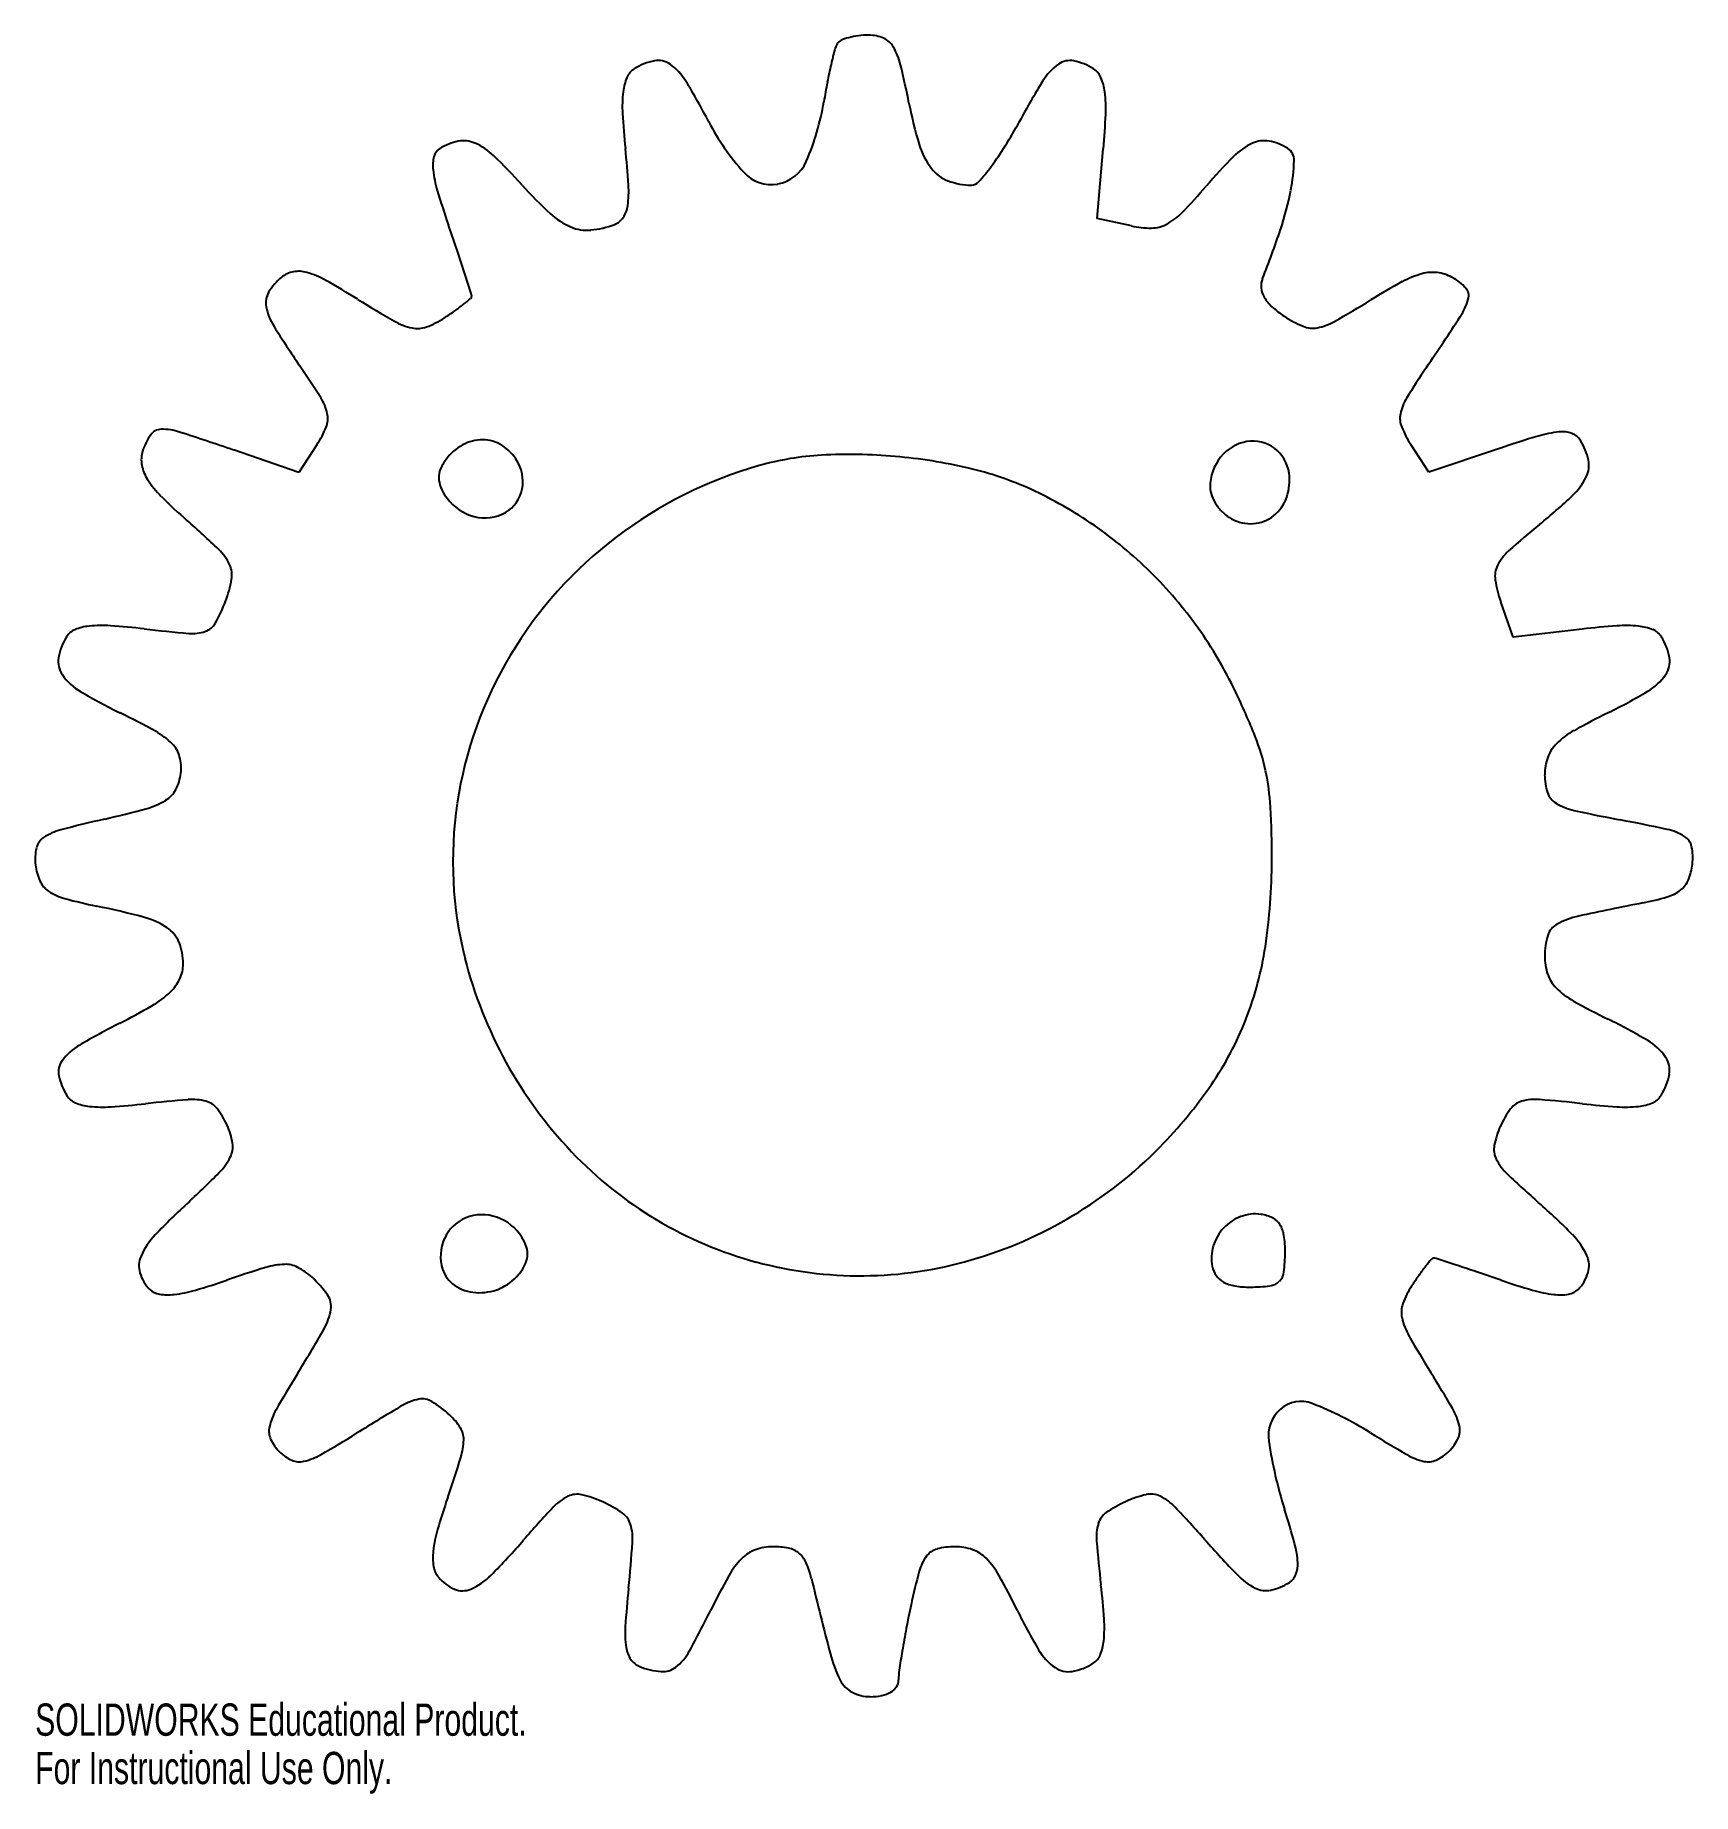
# Model space of a CAD drawing. Header units: millimetres. Extents: x 10914 to 11163, y 9060 to 9324.
import ezdxf

# ---------------------------------------------------------------- set-up
doc = ezdxf.new("R2010")
doc.units = ezdxf.units.MM
doc.styles.add('SLDTEXTSTYLE0', font='TXT', dxfattribs={"width": 0.7})

msp = doc.modelspace()

# ---------------------------------------------------------------- linework, layer by layer
at = {"color": 7, "linetype": 'Continuous', "lineweight": 25}
for p, q in [((11073.65, 9296.03), (11074.59, 9306.48)), ((10977.75, 9291.1), (10976.42, 9295.01)), ((11078.79, 9294.9), (11073.65, 9296.03)), ((10978.87, 9287.71), (10977.75, 9291.1)), ((10979.83, 9284.77), (10978.87, 9287.71)), ((10956.7, 9262.1), (10953.98, 9257.95)), ((11123.41, 9257.98), (11120.7, 9262.12)), ((10953.98, 9257.95), (10944.18, 9261.32)), ((11134, 9261.56), (11123.41, 9257.98)), ((11136.01, 9233.27), (11134.16, 9238.57)), ((11146.38, 9234.47), (11136.01, 9233.27)), ((11127.31, 9139.18), (11124.51, 9140.09)), ((11134.25, 9136.85), (11130.53, 9138.12))]:
    msp.add_line(p, q, dxfattribs=at)
for centre, radius, start, end in [((11035.75, 9321.57), 1.24, 114.2847, 149.3935), ((11038.44, 9315.61), 7.79, 105.2311, 114.2846), ((11039.09, 9313.25), 10.23, 96.8822, 105.2311), ((11039.45, 9310.27), 13.24, 90, 96.8823), ((11039.45, 9318.03), 5.47, 66.2485, 90), ((11040.38, 9320.15), 3.16, 30.4585, 66.2484), ((11114.58, 9300.61), 82.9, 165.5173, 167.0938), ((11037.57, 9320.5), 3.36, 149.3934, 165.5173), ((11034.59, 9316.75), 9.87, 13.5843, 30.4585), ((11005.83, 9316), 2.9, 122.3388, 156.6223), ((11008.97, 9311.05), 8.77, 101.0648, 122.3388), ((11007.88, 9316.64), 3.07, 54.6031, 101.0647), ((11004.72, 9312.2), 8.51, 31.1575, 54.6031), ((11111.18, 9301.39), 79.41, 167.0938, 169.0658), ((10910.03, 9286.65), 138.02, 11.1301, 13.5843), ((11072.84, 9312.15), 8.59, 125.4537, 148.3893), ((11069.59, 9316.71), 2.99, 78.7896, 125.4536), ((11068.48, 9311.14), 8.67, 57.6592, 78.7896), ((11071.59, 9316.04), 2.86, 22.9784, 57.6591), ((11021.79, 9312.87), 19.31, 173.5758, 183.3382), ((11010.01, 9314.2), 7.45, 156.6223, 173.5758), ((10915.4, 9258.2), 112.9, 27.6177, 31.1574), ((11141.86, 9295.46), 110.65, 169.0657, 170.6035), ((11170.88, 9251.8), 123.72, 148.3892, 151.6567), ((11066.78, 9314), 8.09, 6.9958, 22.9783), ((11054.76, 9312.53), 20.2, 357.5204, 6.9958), ((10994.81, 9319.79), 38.4, 336.6396, 350.6034), ((11109.85, 9325.96), 65.63, 191.1301, 196.7041), ((11116.13, 9318.37), 113.81, 183.3381, 185.9669), ((11048.13, 9327.64), 36.91, 207.6177, 221.968), ((11001.58, 9343.13), 68.65, 328.1417, 331.6567), ((10965.04, 9316.41), 110.01, 354.8188, 357.5203), ((10979.43, 9299.71), 8.04, 101.0243, 122.4087), ((10978.69, 9303.51), 4.17, 66.0648, 101.0243), ((10976.39, 9298.34), 9.83, 46.0758, 66.0647), ((11057.63, 9310.29), 11.11, 196.704, 217.4433), ((11024.09, 9329.14), 42.14, 323.0759, 328.1416), ((11101.09, 9298.37), 9.85, 114.9823, 135.1823), ((11098.71, 9303.48), 4.21, 79.9402, 114.9824), ((11098.1, 9300.08), 7.66, 57.5666, 79.9401), ((10979.56, 9303.94), 5.49, 165.7834, 186.4431), ((10976.21, 9304.79), 2.03, 122.4087, 165.7834), ((10922.01, 9241.88), 88.22, 42.0959, 46.0758), ((10862.77, 9291.89), 140.93, 3.7146, 5.967), ((11024.8, 9306.84), 5.72, 279.8359, 336.6396), ((11152.04, 9247.74), 81.68, 135.1823, 139.4377), ((11101.08, 9304.77), 2.11, 357.9789, 57.5666), ((11074.54, 9305.71), 28.67, 349.1205, 357.9788), ((10991.73, 9305.31), 17.74, 186.4431, 196.7194), ((11024.83, 9306.68), 5.57, 221.968, 279.8359), ((11053.34, 9307.01), 5.71, 217.4432, 249.1038), ((11054.82, 9310.87), 9.84, 249.1038, 270.1715), ((11054.84, 9302.42), 1.4, 270.1714, 318.7431), ((11026.17, 9327.57), 39.54, 318.7433, 323.0759), ((11106.89, 9339.9), 137.98, 196.7194, 198.9857), ((11038.05, 9346.71), 68.16, 222.0959, 227.1344), ((10988.52, 9300.06), 14.92, 351.9819, 3.7147), ((11024.43, 9356.97), 86.3, 315.9233, 319.4378), ((11055.94, 9309.28), 47.61, 341.7199, 349.1204), ((10998.93, 9304.56), 10.65, 227.1343, 246.9877), ((11000.37, 9297.64), 2.68, 290.9937, 327.2131), ((10998.88, 9298.6), 4.46, 327.2132, 351.982), ((11079.67, 9303.48), 9.4, 297.9873, 315.9234), ((10997.17, 9300.41), 6.15, 246.9877, 275.2936), ((10996.49, 9307.76), 13.52, 275.2937, 290.9936), ((11081.62, 9307.8), 13.21, 257.6125, 270.7995), ((11081.74, 9299.6), 5.01, 270.7995, 297.9874), ((10984.33, 9332.94), 123.02, 338.0771, 341.7199), ((10956.98, 9280.47), 8.76, 129.6901, 149.0974), ((10953.85, 9284.23), 3.86, 100.3434, 129.6902), ((10953.96, 9283.67), 4.44, 73.893, 100.3434), ((10951.47, 9275.07), 13.39, 60.68, 73.8929), ((10896.45, 9177.1), 125.76, 58.1335, 60.6801), ((11101.15, 9285.92), 2.91, 158.0771, 185.9805), ((11101.79, 9285.99), 3.55, 185.9806, 209.9993), ((11170.41, 9193.26), 106.33, 118.6679, 121.6042), ((11126.07, 9274.36), 13.88, 105.5011, 118.6678), ((11123.92, 9282.11), 5.84, 82.8357, 105.5011), ((11123.84, 9281.49), 6.47, 61.8451, 82.8357), ((11123.39, 9280.66), 7.42, 41.8595, 61.845), ((11127.6, 9284.43), 1.77, 344.0167, 41.8593), ((10952.09, 9283.39), 3.06, 149.0973, 191.5744), ((11055.53, 9433), 175.56, 238.1335, 240.2128), ((10959.41, 9307.57), 31.1, 305.2519, 308.3081), ((10952.14, 9316.77), 42.82, 308.3081, 310.1404), ((10979.48, 9284.35), 0.415, 310.1404, 0), ((10978.55, 9284.35), 1.35, 359.9999, 17.8968), ((11103.78, 9287.13), 5.84, 209.9993, 227.952), ((11022.06, 9434.36), 176.77, 299.5506, 301.6043), ((11120.02, 9286.6), 9.66, 326.8201, 344.0168), ((10957.91, 9284.59), 9, 191.5745, 211.98), ((10972.94, 9288.73), 9.33, 240.2128, 257.8196), ((10968.54, 9292.16), 13.22, 290.2855, 303.2339), ((10946.11, 9326.38), 54.13, 303.2338, 305.252), ((11110.01, 9294.04), 15.15, 227.952, 236.7662), ((11111.16, 9295.79), 17.24, 236.7662, 247.4475), ((11105.13, 9287.83), 8.33, 280.6446, 299.5507), ((10655.12, 9590.59), 565.12, 325.8914, 326.8201), ((11082.96, 9362.66), 156.42, 211.98, 214.5287), ((10971.79, 9283.37), 3.84, 257.8197, 290.2855), ((11105.98, 9283.32), 3.74, 247.4475, 280.6445), ((10837.39, 9193.71), 141.65, 32.1891, 34.5287), ((11226.9, 9203.34), 125.46, 145.8914, 148.4009), ((10950.9, 9265.16), 7.53, 12.3792, 32.1891), ((11126.14, 9265.32), 7.15, 148.4008, 168.6231), ((10944.13, 9270.34), 15.03, 326.7662, 338.2058), ((10954.89, 9266.04), 3.44, 338.2058, 12.3791), ((11122.51, 9266.05), 3.45, 168.6231, 202.2136), ((11133.66, 9270.61), 15.49, 202.2136, 213.2338), ((10939.19, 9258.41), 9.05, 145.0186, 162.3912), ((10933.37, 9262.48), 1.94, 90.7348, 145.0187), ((10933.46, 9255.77), 8.66, 72.1224, 90.7349), ((10801.22, 8845.8), 439.42, 71.0142, 72.1225), ((10982.33, 9255.23), 7.82, 115.8761, 140.3098), ((10981.47, 9257), 5.85, 85.5025, 115.8761), ((10981.49, 9257.23), 5.62, 54.3827, 85.5026), ((11097.26, 9256.15), 6.53, 100.1127, 141.4201), ((11097.05, 9257.35), 5.31, 53.0412, 100.1127), ((11192.4, 9088.66), 182.5, 106.7573, 108.6601), ((11144.51, 9247.69), 16.41, 95.6282, 106.7573), ((11143.34, 9259.61), 4.44, 70.5043, 95.6282), ((11143.97, 9261.4), 2.54, 32.3492, 70.5042), ((11138.59, 9257.99), 8.9, 11.828, 32.3493), ((10934.62, 9259.86), 4.25, 162.3912, 190.9134), ((10982.55, 9255.05), 8.1, 140.3099, 152.5227), ((10980.65, 9256.06), 7.06, 28.155, 54.3826), ((10981.67, 9256.61), 5.9, 343.2478, 28.1549), ((11034.67, 9217.89), 42.71, 93.112, 105.8294), ((11036.59, 9182.55), 78.1, 85.0178, 93.112), ((11036.46, 9181.06), 79.59, 76.9801, 85.0179), ((11097.75, 9255.76), 7.15, 141.4201, 180), ((11096.85, 9257.08), 5.64, 8.0343, 53.0411), ((11143.45, 9259.01), 3.94, 334.0794, 11.828), ((10936.46, 9260.21), 6.13, 190.9135, 212.6141), ((10943.91, 9264.98), 14.97, 212.6141, 225.2608), ((10978.34, 9257.17), 3.37, 175.2454, 198.6082), ((10978.49, 9257.16), 3.53, 152.5228, 175.2453), ((11040.64, 9196.81), 64.61, 105.8294, 127.2452), ((11043.37, 9210.97), 48.89, 65.401, 76.98), ((11094.75, 9256.79), 7.76, 340.9606, 8.0343), ((11138.38, 9261.48), 9.58, 313.0866, 334.0793), ((10996.04, 9317.58), 89.03, 225.2608, 228.6447), ((10981.82, 9258.34), 7.05, 198.6081, 212.0741), ((10982.21, 9258.59), 7.51, 212.074, 250.5394), ((10982.4, 9256.39), 5.14, 293.4876, 343.2478), ((11038.01, 9199.26), 61.77, 55.2702, 65.401), ((11094.25, 9255.76), 3.65, 179.9999, 200.796), ((11097.1, 9256.84), 6.7, 200.796, 213.9911), ((11096.3, 9256.25), 6.12, 308.6291, 340.9605), ((11076.64, 9327.48), 99.96, 309.332, 313.0866), ((10981.86, 9257.62), 6.48, 250.5394, 293.4876), ((11097.58, 9257.17), 7.28, 213.991, 226.6901), ((11096.53, 9256.06), 5.75, 226.69, 241.8451), ((11096.71, 9255.74), 5.47, 274.0122, 308.6291), ((10831.36, 9130.49), 160.22, 46.3388, 48.6446), ((11037.16, 9198.03), 63.27, 45.3199, 55.2703), ((11096.67, 9256.31), 6.04, 241.845, 274.0122), ((11228.61, 9142.02), 139.81, 129.332, 131.8424), ((10936.64, 9240.82), 7.72, 25.4327, 46.3388), ((11039.44, 9198.39), 62.63, 127.2453, 149.1674), ((11140.24, 9240.72), 7.33, 131.8424, 153.2907), ((10940.33, 9242.57), 3.63, 349.8574, 25.4328), ((11136.89, 9242.4), 3.59, 153.2907, 188.7046), ((10925.45, 9245.24), 18.75, 339.3206, 349.8574), ((11036.73, 9197.6), 63.88, 35.419, 45.32), ((11151.62, 9244.66), 18.49, 188.7045, 199.2187), ((10920.86, 9246.97), 23.66, 330.6898, 339.3207), ((10926.38, 9228.75), 8.53, 147.643, 170.4164), ((10921.48, 9231.85), 2.74, 112.4621, 147.643), ((10923.28, 9227.51), 7.44, 95.7644, 112.4622), ((10924.45, 9215.91), 19.1, 86.0593, 95.7644), ((10918.29, 9126.51), 108.71, 83.3798, 86.0593), ((10955.31, 9445.47), 212.39, 263.3797, 265.1905), ((10938.01, 9239.89), 6.09, 265.1905, 288.7073), ((10939.08, 9236.74), 2.75, 288.7073, 330.6898), ((11036.14, 9197.18), 64.61, 25.6016, 35.4191), ((11159.66, 9120.03), 115.21, 94.0311, 96.6203), ((11152.94, 9215.36), 19.64, 84.4486, 94.0311), ((11154.11, 9227.4), 7.54, 67.8082, 84.4485), ((11155.93, 9231.86), 2.74, 32.357, 67.8082), ((11151, 9228.73), 8.57, 9.6988, 32.3571), ((11037.98, 9199.27), 60.93, 149.1674, 171.4317), ((10921.36, 9229.6), 3.45, 170.4164, 215.1563), ((10925.69, 9232.64), 8.74, 215.1564, 239.3811), ((11151.79, 9232.58), 8.65, 300.6706, 325.0125), ((11156.05, 9229.6), 3.45, 325.0124, 9.6988), ((10965.35, 9299.67), 86.62, 239.3811, 243.8746), ((10995.35, 9177.63), 109.84, 21.7703, 25.6017), ((11112.86, 9298.23), 84.97, 296.1255, 300.6705), ((10873.33, 9112.03), 122.37, 61.0853, 63.8746), ((11196.82, 9127.03), 105.7, 116.1255, 119.2635), ((10927.04, 9209.27), 11.28, 45.0593, 61.0853), ((10932.01, 9214.25), 4.25, 14.7885, 45.0594), ((11067.55, 9206.47), 32.09, 12.1938, 21.7704), ((11146.27, 9213.43), 5.37, 134.3463, 160.2667), ((11151.27, 9208.32), 12.53, 119.2635, 134.3462), ((10929.61, 9213.62), 6.73, 353.3404, 14.7885), ((11148.49, 9212.64), 7.73, 160.2667, 180), ((10929.44, 9213.64), 6.9, 332.1166, 353.3405), ((11064.9, 9205.89), 34.8, 3.1016, 12.1938), ((11149.37, 9212.64), 8.62, 180, 198.1462), ((10931.89, 9212.34), 4.13, 300.9639, 332.1167), ((11143.93, 9210.85), 2.88, 198.1462, 239.149), ((10891.49, 9352.54), 150.3, 282.8405, 285.2679), ((10927.98, 9218.85), 11.73, 285.2679, 300.9639), ((11035.86, 9199.58), 58.78, 171.4317, 194.3025), ((10956, 9199.99), 143.86, 359.9342, 3.1016), ((11147.21, 9216.35), 9.29, 239.1488, 257.4557), ((11192.36, 9419.26), 217.16, 257.4556, 259.3147), ((10920.51, 9196.01), 8.65, 104.7397, 123.5821), ((10970.33, 9006.63), 204.47, 102.8405, 104.7397), ((11107, 8966.88), 243.2, 77.6309, 79.3147), ((11157.28, 9196.15), 8.49, 58.5405, 77.6309), ((10922.04, 9199.98), 7.58, 167.2708, 186.6819), ((10917.14, 9201.09), 2.55, 123.582, 167.2707), ((11160.48, 9201.37), 2.36, 11.9786, 58.5405), ((11154.91, 9200.19), 8.05, 353.2874, 11.9786), ((10922.57, 9200.05), 8.11, 186.6818, 204.2981), ((11012.78, 9199.93), 87.08, 351.3977, 359.9342), ((11153.67, 9200.34), 9.3, 338.2505, 353.2873), ((10918.53, 9198.22), 3.68, 204.298, 236.0711), ((11158.91, 9198.25), 3.66, 308.0755, 338.2504), ((10921.01, 9201.91), 8.12, 236.0711, 254.9662), ((10939.47, 9270.63), 79.28, 254.9662, 258.5105), ((11256.98, 8676.15), 527.14, 101.1033, 102.1731), ((11147.68, 9233.09), 40.43, 281.1032, 286.4576), ((11157.4, 9200.18), 6.11, 286.4576, 308.0756), ((10899.69, 9074.95), 120.4, 75.0692, 78.5104), ((10927.63, 9179.73), 11.96, 56.3134, 75.0693), ((11148.35, 9179.69), 12.01, 102.1731, 118.4437), ((10931.65, 9185.76), 4.71, 21.8572, 56.3135), ((11151.15, 9185.45), 10.39, 162.7066, 180), ((11144.03, 9187.67), 2.94, 118.4437, 162.7066), ((10927.99, 9184.29), 8.66, 0, 21.8572), ((11048.28, 9194.56), 51.18, 338.6872, 351.3977), ((11149.39, 9185.45), 8.63, 180, 198.3683), ((10931.35, 9184.29), 5.3, 334.7423, 0), ((11042.45, 9201.27), 65.59, 194.3024, 223.5022), ((11146.15, 9184.38), 5.21, 198.3682, 225.1563), ((10930.25, 9184.81), 6.52, 313.1171, 334.7423), ((11150.92, 9189.18), 11.99, 225.1563, 240.7941), ((10885.29, 9258.03), 92.64, 296.8552, 300.2496), ((10924.26, 9191.2), 15.28, 300.2497, 313.1171), ((11198.36, 9274.03), 109.2, 240.7941, 243.8746), ((10980.12, 9070.75), 117.28, 116.8552, 120.2471), ((11051.04, 9193.48), 48.21, 325.5341, 338.6872), ((11112.74, 9099.47), 85.23, 59.3319, 63.8746), ((11151.85, 9165.42), 8.56, 34.7674, 59.3319), ((10920.88, 9168.08), 2.92, 143.7499, 191.2512), ((10925.22, 9164.9), 8.29, 120.2471, 143.7499), ((11156.05, 9168.33), 3.44, 349.891, 34.7675), ((10926.54, 9169.2), 8.68, 191.2512, 212.3439), ((11150.75, 9169.28), 8.83, 327.656, 349.891), ((10921.62, 9166.09), 2.86, 212.3439, 246.7413), ((11033.44, 9205.56), 69.57, 315.5414, 325.534), ((11155.79, 9166.09), 2.86, 293.2587, 327.6561), ((10923.34, 9170.1), 7.23, 246.7412, 263.9648), ((10924.57, 9181.69), 18.88, 263.9648, 273.8241), ((10918.31, 9275.28), 112.68, 273.8241, 276.4548), ((10952.33, 8974.62), 189.89, 94.5133, 96.4549), ((10938.02, 9155.89), 8.06, 75.2961, 94.5133), ((10939.28, 9160.7), 3.09, 37.7059, 75.2961), ((10931.73, 9154.85), 12.64, 24.4954, 37.706), ((11147.28, 9153.91), 14.49, 143.4247, 155.5045), ((11138.12, 9160.71), 3.08, 105.3805, 143.4247), ((11139.35, 9156.24), 7.72, 85.4747, 105.3803), ((11124.74, 8971.57), 192.97, 83.5452, 85.4746), ((11159.1, 9275.28), 112.68, 263.5452, 266.1759), ((11152.84, 9181.69), 18.88, 266.1759, 276.0352), ((11154.07, 9170.1), 7.23, 276.0352, 293.2588), ((10933.82, 9155.81), 10.34, 8.765, 24.4954), ((11145.2, 9154.86), 12.2, 155.5046, 169.4912), ((10940.59, 9156.85), 3.49, 333.4544, 8.765), ((11036.54, 9202.52), 65.23, 286.2297, 315.5413), ((11136.42, 9156.49), 3.27, 169.4912, 206.6922), ((10935.62, 9159.33), 9.04, 314.997, 333.4543), ((11038.16, 9197.19), 59.68, 223.5022, 254.8442), ((11140.82, 9158.7), 8.2, 206.6922, 226.3888), ((10832.5, 9262.47), 154.89, 312.6688, 314.997), ((11246.41, 9269.54), 161.28, 226.3888, 228.6446), ((11012.85, 9066.81), 111.21, 132.6688, 136.3015), ((11073.4, 9072.99), 100.57, 44.691, 48.6447), ((10981.28, 9140.64), 6, 112.1162, 156.0035), ((10981.49, 9140.12), 6.56, 70.6347, 112.1162), ((10981.27, 9139.48), 7.24, 32.074, 70.6348), ((11097.59, 9140.03), 6.8, 110.3672, 136.7636), ((11097.36, 9140.65), 6.14, 81.8688, 110.3673), ((11097.41, 9140.96), 5.82, 63.958, 81.8688), ((11098.77, 9143.75), 2.72, 32.3302, 63.958), ((10940.47, 9135.98), 11.09, 136.3014, 156.0388), ((10981.43, 9139.58), 7.05, 18.6081, 32.0741), ((11097.64, 9139.98), 6.87, 136.7636, 163.0003), ((11097.59, 9143), 4.11, 8.008, 32.3302), ((11083.48, 9141.02), 18.37, 359.9999, 8.008), ((11137.16, 9136.06), 10.89, 24.4266, 44.691), ((10981.69, 9140.46), 6.45, 156.0034, 197.6088), ((10984.91, 9140.75), 3.37, 355.2454, 18.6082), ((11097.13, 9140.13), 6.33, 163.0002, 190.9007), ((11078.01, 9141.02), 23.83, 352.9676, 360), ((11143.7, 9139.03), 3.71, 343.7109, 24.4267), ((10933.67, 9139), 3.66, 156.0387, 196.6024), ((10935.82, 9139.64), 5.9, 196.6024, 225), ((11004.95, 8957.31), 189.88, 107.123, 108.9857), ((10952.19, 9128.56), 10.68, 91.9662, 107.1229), ((10951.97, 9135.21), 4.03, 62.5396, 91.9661), ((10949.11, 9129.72), 10.21, 47.8553, 62.5396), ((10979.89, 9139.89), 4.57, 197.6088, 236.2986), ((10980.7, 9142.88), 8.1, 320.3099, 332.5227), ((10984.75, 9140.77), 3.53, 332.5228, 355.2453), ((11038.13, 9197.06), 59.54, 254.8442, 286.2296), ((11094.45, 9139.62), 3.6, 190.9008, 215.1628), ((11099.27, 9138.39), 2.41, 315.1311, 352.9676), ((11147.32, 9119.67), 31.1, 141.6919, 144.7481), ((11156.51, 9112.4), 42.82, 139.8596, 141.6919), ((11124.1, 9139.74), 0.415, 90, 139.8596), ((11124.1, 9138.81), 1.35, 72.1658, 90), ((11024.95, 8824.48), 330.93, 71.3945, 71.9821), ((11141.58, 9139.65), 5.91, 315, 343.7108), ((10933.44, 9137.26), 2.53, 225.0001, 261.9263), ((10932.87, 9154.88), 20.3, 276.8733, 286.1044), ((10911.44, 9229.11), 97.56, 286.1044, 288.9858), ((10945.71, 9125.96), 15.28, 34.707, 47.8553), ((10980.97, 9141.5), 6.51, 236.2985, 265.9679), ((10981.07, 9142.82), 7.83, 265.9678, 292.5797), ((10981.23, 9142.44), 7.41, 292.5798, 320.3098), ((11094.12, 9139.39), 3.2, 215.1627, 241.6516), ((11095.07, 9141.14), 5.19, 241.6517, 261.45), ((11096.67, 9151.84), 16.02, 261.45, 270), ((11096.67, 9159.26), 23.43, 269.9999, 277.1163), ((11099.28, 9138.38), 2.39, 277.1163, 315.1311), ((11131.78, 9128.88), 13.07, 146.7662, 159.8667), ((11166.12, 9106.37), 54.13, 144.748, 146.7662), ((11165.86, 9228.75), 97.19, 251.0142, 253.9013), ((11144.53, 9154.81), 20.23, 253.9014, 263.1469), ((11143.97, 9137.26), 2.53, 278.1171, 315), ((10934.28, 9143.2), 8.53, 261.9263, 276.8733), ((10955.78, 9132.94), 3.04, 351.2033, 34.707), ((11123.13, 9132.05), 3.86, 159.8668, 192.3528), ((11143.13, 9143.17), 8.51, 263.1469, 278.1171), ((10950.4, 9133.77), 8.48, 330.2086, 351.2034), ((11128.63, 9133.25), 9.48, 192.3528, 209.8193), ((10740.41, 9253.99), 250.45, 328.3958, 330.2086), ((11276.97, 9218.28), 180.47, 209.8193, 211.8665), ((11108.7, 9027.38), 181.97, 148.3957, 150.3373), ((10957.1, 9019.43), 196.17, 30.0138, 31.8665), ((10958.79, 9112.76), 9.45, 150.3373, 167.0357), ((11162.78, 8791.95), 379.1, 120.6583, 121.8665), ((10973.52, 9111.23), 7.93, 101.178, 120.6583), ((10972.51, 9116.36), 2.71, 58.3367, 101.1779), ((10964.36, 9103.15), 18.23, 47.8553, 58.3368), ((11104.7, 9113.51), 5.36, 131.6223, 188.4555), ((11104.21, 9114.06), 4.62, 68.6648, 131.6223), ((11086.53, 9068.79), 53.23, 58.1335, 68.6648), ((11118.9, 9112.9), 9.31, 13.0448, 30.0139), ((10952.39, 9114.23), 2.89, 167.0356, 204.288), ((10970.35, 9109.77), 9.29, 32.4308, 47.8553), ((10975.46, 9113.01), 3.25, 358.6455, 32.4307), ((11125.22, 9114.36), 2.82, 334.7967, 13.0449), ((10955.53, 9115.65), 6.33, 204.288, 225), ((10865.54, 9270.11), 183.92, 299.9354, 301.8665), ((10969.11, 9113.16), 9.59, 342.6564, 358.6455), ((11164.92, 9122.46), 66.24, 188.4555, 197.496), ((11219.27, 9282.33), 198.21, 238.1335, 239.9761), ((11121.6, 9116.07), 6.83, 315, 334.7967), ((10955.49, 9115.61), 6.28, 225, 245.878), ((10954.1, 9112.51), 2.88, 245.8781, 283.2633), ((10952.58, 9118.96), 9.5, 283.2633, 299.9353), ((10767.58, 9176.1), 220.73, 341.0142, 342.6563), ((11124.79, 9118.84), 9.39, 239.9761, 256.8772), ((11123.3, 9112.46), 2.83, 256.8772, 295.0928), ((11121.63, 9116.04), 6.79, 295.0929, 315), ((11071.04, 9071.7), 100.19, 161.0142, 163.8915), ((10997.55, 9097.77), 7.42, 115.6334, 136.867), ((10995.71, 9101.61), 3.16, 76.7479, 115.6333), ((10992.56, 9088.25), 16.89, 65.5046, 76.7478), ((11085.69, 9086.68), 18.67, 114.5807, 124.7928), ((11084.59, 9089.09), 16.02, 102.899, 114.5807), ((11081.73, 9101.59), 3.2, 64.3399, 102.8991), ((11079.81, 9097.6), 7.63, 43.4854, 64.3399), ((11126, 8977.43), 183.44, 136.867, 138.9408), ((10991.8, 9086.57), 18.73, 55.1644, 65.5045), ((11000.69, 9099.35), 3.16, 16.5958, 55.1644), ((11076.79, 9099.49), 3.08, 124.7928, 163.5051), ((10952.5, 8976.85), 183.09, 41.4058, 43.4854), ((10964.68, 9059.34), 143.71, 15.3512, 17.496), ((10993.86, 9093.98), 19.86, 163.8916, 173.4386), ((10996.49, 9098.1), 7.54, 355.9485, 16.5957), ((11080.68, 9098.34), 7.13, 163.5051, 184.7141), ((10982.55, 9095.29), 8.47, 173.4387, 188.9702), ((10900.91, 9173.51), 115.09, 315.3617, 318.9408), ((10784.36, 9113.12), 220.2, 354.1503, 355.9485), ((11024.23, 9091.4), 5.36, 109.6607, 135.628), ((11025.04, 9089.13), 7.78, 90, 109.6607), ((11025.04, 9085.11), 11.8, 78.4855, 90), ((11026.68, 9093.15), 3.6, 50.5931, 78.4855), ((11026.53, 9092.97), 3.82, 23.7748, 50.5931), ((11050.42, 9093.75), 2.91, 104.896, 143.0956), ((11052.33, 9086.59), 10.32, 90, 104.896), ((11052.33, 9088.9), 8.01, 70.7188, 90), ((11053.22, 9091.44), 5.32, 44.5076, 70.7187), ((11271.65, 9114.09), 198.75, 184.7142, 186.6202), ((11207.17, 9201.42), 156.45, 221.4058, 224.0056), ((11089.64, 9093.64), 14.13, 3.5761, 15.3513), ((10977.54, 9094.5), 3.4, 188.9703, 219.6901), ((11029.33, 9086.42), 12.5, 135.6281, 150.7396), ((11017.21, 9088.86), 14.01, 13.5709, 23.7747), ((11142.21, 9067.49), 98.64, 164.8639, 167.8956), ((11053.4, 9091.52), 6.63, 143.0955, 164.8639), ((11048.2, 9086.51), 12.35, 29.2444, 44.5076), ((11099.65, 9094.27), 4.1, 338.1325, 3.5761), ((10979.82, 9096.39), 6.36, 219.6902, 246.8285), ((10978.52, 9093.36), 3.06, 246.8286, 293.6485), ((10975.81, 9099.55), 9.83, 293.6485, 315.3617), ((11158.75, 9074.77), 156.15, 174.1502, 176.2729), ((11110.8, 9040.77), 105.88, 150.7396, 153.8746), ((11718.84, 9258.23), 707.77, 193.5708, 194.50563), ((10965.75, 9040.35), 106.85, 26.1255, 29.2443), ((10963.52, 9078.32), 111.46, 3.9799, 6.6202), ((11102.03, 9099.86), 10.27, 224.0056, 242.9895), ((11098.97, 9093.86), 3.53, 242.9895, 281.8435), ((11097.99, 9098.53), 8.31, 281.8435, 302.3661), ((11101.04, 9093.71), 2.6, 302.3661, 338.1325), ((11209.98, 9052.96), 167.95, 167.8956, 169.1238), ((10883.79, 9152.11), 146.96, 331.1641, 333.8746), ((11137.97, 9124.81), 84.97, 206.1255, 210.6705), ((11055.42, 9084.72), 19.33, 354.3273, 3.9799), ((11017.94, 9083.94), 15.04, 176.2728, 188.0975), ((11181.22, 9058.48), 138.66, 169.1238, 170.5417), ((11067.2, 9083.55), 7.49, 337.6535, 354.3273), ((11007.36, 9082.43), 4.35, 188.0975, 213.7443), ((11006.11, 9081.6), 2.84, 213.7444, 249.0063), ((11005.58, 9085.05), 7.93, 308.4541, 331.1641), ((11053.83, 9086.17), 20.86, 194.5057, 206.4152), ((11172.72, 9059.9), 130.05, 170.5417, 171.8215), ((11072.32, 9085.88), 8.65, 210.6706, 235.0125), ((11071.6, 9081.74), 2.74, 302.357, 337.6534), ((11009.41, 9090.22), 12.08, 249.0064, 264.8037), ((11008.6, 9081.25), 3.07, 264.8037, 308.454), ((11054.21, 9076.93), 10.32, 171.8214, 180), ((11069.34, 9081.62), 3.45, 235.0124, 279.6988), ((11068.48, 9086.67), 8.57, 279.6988, 302.3571), ((11038.8, 9078.71), 4.08, 206.4153, 242.5455), ((11039.64, 9080.32), 5.89, 242.5455, 270), ((11040.53, 9078.84), 4.33, 281.2291, 300.515), ((11041.38, 9077.4), 2.66, 300.5151, 326.0549), ((11042.07, 9076.93), 1.82, 326.0549, 360), ((11039.64, 9083.34), 8.92, 270.0001, 281.2291)]:
    msp.add_arc(centre, radius, start, end, dxfattribs=at)

# ---------------------------------------------------------------- texts
at = {"color": 7, "linetype": 'Continuous', "char_height": 4.8336, "attachment_point": 1, "style": 'SLDTEXTSTYLE0'}
for s, insert in [('SOLIDWORKS Educational Product.', (10914.46, 9073.4)), ('For Instructional Use Only.', (10914.46, 9066.15))]:
    msp.add_mtext(s, dxfattribs=dict(at, insert=insert))

doc.saveas('drawing.dxf')
